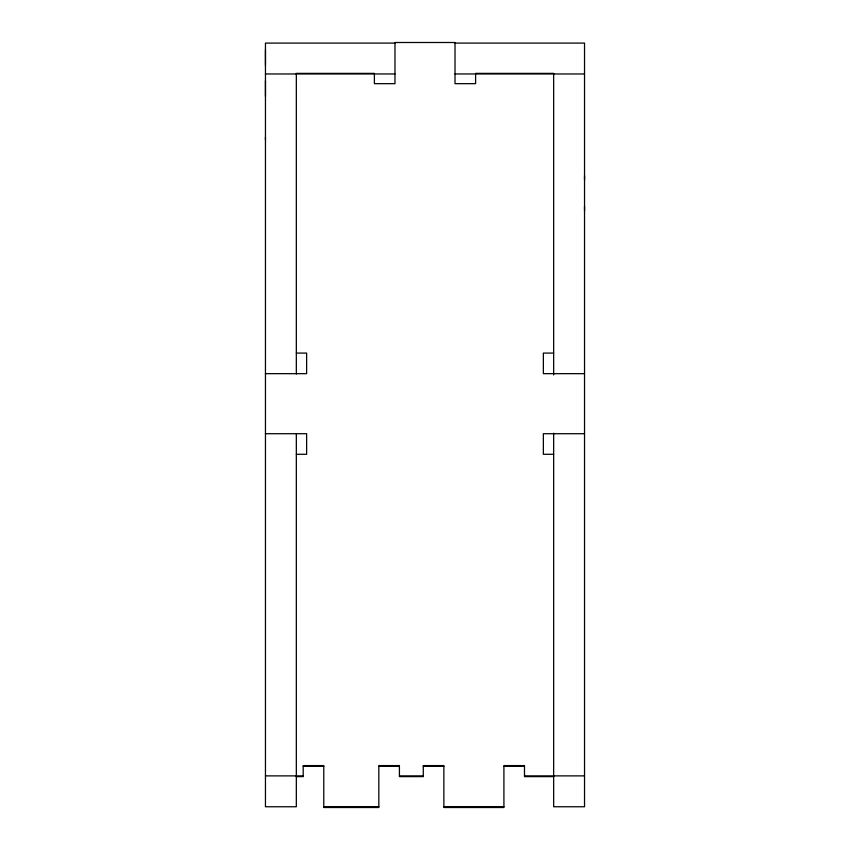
<?xml version="1.0" encoding="UTF-8"?>
<svg xmlns="http://www.w3.org/2000/svg" width="850" height="850" viewBox="0 0 850 850"><rect width="100%" height="100%" fill="white"/><g stroke="black" fill="none" stroke-linecap="round" stroke-linejoin="round"><path stroke-width="1.27" d="M265.455 139.974L265.455 137.403M265.455 96.401L265.455 80.676M265.455 65.524L265.455 49.799M584.534 210.896L584.534 206.465M584.534 180.019L584.534 175.589M394.974 43.095L265.455 43.095L265.455 806.756L296.331 806.756L296.331 433.596M455.016 43.095L584.534 43.095L584.534 806.756L553.658 806.756L553.658 433.213M265.455 73.971L394.974 73.961M455.016 73.961L584.534 73.971M296.331 353.079L306.627 353.079L306.627 373.671L265.455 373.671M553.658 353.079L543.362 353.079L543.362 373.671L584.534 373.671M265.455 433.712L306.627 433.712L306.627 454.293L296.331 454.293M584.534 433.712L543.362 433.712L543.362 454.293L553.658 454.293M303.195 766.328L323.776 766.328M378.834 766.328L399.415 766.328M423.279 766.328L443.87 766.328M503.912 766.328L524.492 766.328M265.455 775.88L303.195 775.88M399.415 775.88L423.279 775.88M524.492 775.88L584.534 775.88M296.331 776.624L303.195 776.624L303.195 765.584L323.776 765.584L323.776 807.5L378.834 807.5L378.834 765.584L399.415 765.584L399.415 776.624L423.279 776.624L423.279 765.584L443.87 765.584L443.87 807.5L503.912 807.5L503.912 765.584L524.492 765.584L524.492 776.624L553.658 776.624M323.776 806.756L378.834 806.756M443.87 806.756L503.912 806.756M553.658 374.956L553.658 73.376L475.607 73.376L475.607 83.672L455.016 83.672L455.016 42.5L394.974 42.5L394.974 83.672L374.393 83.672L374.393 73.376L296.331 73.376L296.331 374.043"/></g></svg>
